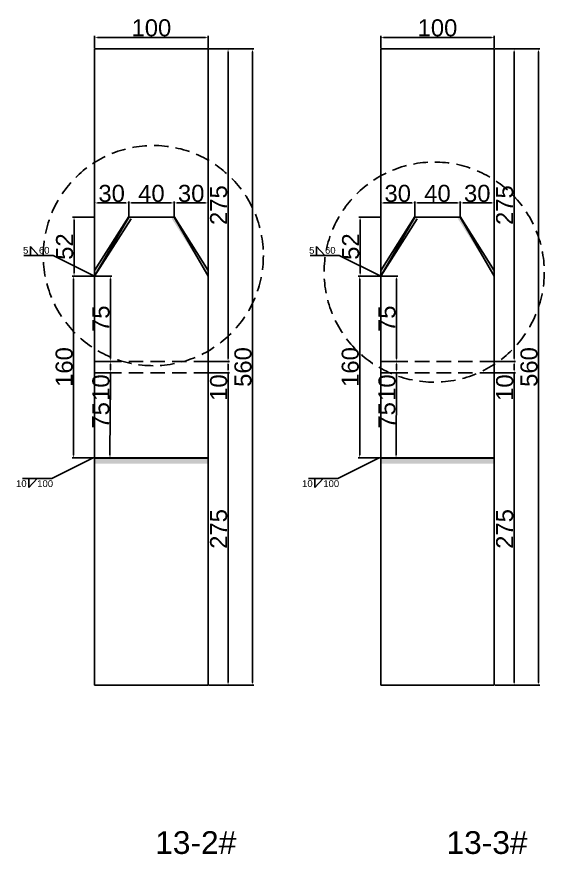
# Model space of a CAD drawing. Header units: millimetres. Extents: x 9380 to 24185, y -971 to 4358.
# Drawn here: x 20032 to 20496, y 1717 to 2455 of the extents above; entities that cross this region are included whole.
import ezdxf

# ---------------------------------------------------------------- set-up
doc = ezdxf.new("R2010")
doc.units = ezdxf.units.MM
doc.linetypes.add('DASHED', pattern=[19.05, 12.7, -6.35])
for name, color, linetype in [('切平处', 3, 'DASHED'), ('尺寸标注', 6, 'Continuous'), ('标号', 4, 'Continuous'), ('焊缝', 250, 'Continuous')]:
    doc.layers.add(name, color=color, linetype=linetype)
doc.styles.get("Standard").update_dxf_attribs({"font": 'arial.ttf'})
doc.dimstyles.new('ISO-25-JHF', dxfattribs={"dimtxt": 15, "dimasz": 2.5, "dimexe": 1.25, "dimexo": 0.625, "dimtad": 1, "dimtxsty": 'Standard', "dimcen": 2.5, "dimadec": 0, "dimazin": 0, "dimtfac": 1, "dimtmove": 0, "dimatfit": 3, "dimfxl": 1, "dimarcsym": 0})

# ---------------------------------------------------------------- blocks, each defined once
blk = doc.blocks.new('*D1502')
at = {"layer": 'Defpoints', "color": 0, "transparency": 16777216}
for p in [(20200.07, 2436.41), (20100.07, 2426.27), (20200.07, 2426.27)]:
    blk.add_point(p, dxfattribs=at)
at = {"layer": '尺寸标注', "color": 0, "lineweight": -2, "transparency": 16777216}
for p, q in [((20100.07, 2426.9), (20100.07, 2437.66)), ((20102.57, 2436.41), (20197.57, 2436.41)), ((20200.07, 2426.9), (20200.07, 2437.66))]:
    blk.add_line(p, q, dxfattribs=at)
at = {"layer": '尺寸标注', "color": 0, "transparency": 16777216}
for points in [[(20102.57, 2436.83), (20102.57, 2435.99), (20100.07, 2436.41)], [(20197.57, 2436.83), (20197.57, 2435.99), (20200.07, 2436.41)]]:
    blk.add_solid(points, dxfattribs=at)
at = {"layer": '尺寸标注', "color": 0, "transparency": 16777216, "insert": (20150.07, 2444.69), "char_height": 15, "attachment_point": 5}
blk.add_mtext('100', dxfattribs=at)
blk = doc.blocks.new('*D1503')
at = {"layer": 'Defpoints', "color": 0, "transparency": 16777216}
for p in [(20200.07, 2426.27), (20200.07, 2151.27), (20217.55, 2151.27)]:
    blk.add_point(p, dxfattribs=at)
at = {"layer": '尺寸标注', "color": 0, "lineweight": -2, "transparency": 16777216}
for p, q in [((20200.7, 2426.27), (20218.8, 2426.27)), ((20217.55, 2423.77), (20217.55, 2153.77)), ((20200.7, 2151.27), (20218.8, 2151.27))]:
    blk.add_line(p, q, dxfattribs=at)
at = {"layer": '尺寸标注', "color": 0, "transparency": 16777216}
for points in [[(20217.13, 2423.77), (20217.97, 2423.77), (20217.55, 2426.27)], [(20217.13, 2153.77), (20217.97, 2153.77), (20217.55, 2151.27)]]:
    blk.add_solid(points, dxfattribs=at)
at = {"layer": '尺寸标注', "color": 0, "transparency": 16777216, "insert": (20209.27, 2288.77), "char_height": 15, "attachment_point": 5, "rotation": 90}
blk.add_mtext('275', dxfattribs=at)
blk = doc.blocks.new('*D1437')
at = {"layer": 'Defpoints', "color": 0, "transparency": 16777216}
for p in [(20081.63, 2226.27), (20100.07, 2226.27), (20100.07, 2066.27)]:
    blk.add_point(p, dxfattribs=at)
at = {"layer": '尺寸标注', "color": 0, "lineweight": -2, "transparency": 16777216}
for p, q in [((20099.45, 2226.27), (20080.38, 2226.27)), ((20081.63, 2068.77), (20081.63, 2223.77)), ((20099.45, 2066.27), (20080.38, 2066.27))]:
    blk.add_line(p, q, dxfattribs=at)
at = {"layer": '尺寸标注', "color": 0, "transparency": 16777216}
for points in [[(20081.21, 2223.77), (20082.05, 2223.77), (20081.63, 2226.27)], [(20081.21, 2068.77), (20082.05, 2068.77), (20081.63, 2066.27)]]:
    blk.add_solid(points, dxfattribs=at)
at = {"layer": '尺寸标注', "color": 0, "transparency": 16777216, "insert": (20073.35, 2146.27), "char_height": 15, "attachment_point": 5, "rotation": 90}
blk.add_mtext('160', dxfattribs=at)
blk = doc.blocks.new('*D1504')
at = {"layer": 'Defpoints', "color": 0, "transparency": 16777216}
for p in [(20200.07, 2151.27), (20200.07, 2141.27), (20217.55, 2141.27)]:
    blk.add_point(p, dxfattribs=at)
at = {"layer": '尺寸标注', "color": 0, "lineweight": -2, "transparency": 16777216}
for p, q in [((20200.7, 2151.27), (20218.8, 2151.27)), ((20217.55, 2148.77), (20217.55, 2143.77)), ((20200.7, 2141.27), (20218.8, 2141.27)), ((20217.55, 2141.27), (20217.55, 2117.5))]:
    blk.add_line(p, q, dxfattribs=at)
at = {"layer": '尺寸标注', "color": 0, "transparency": 16777216}
for points in [[(20217.13, 2148.77), (20217.97, 2148.77), (20217.55, 2151.27)], [(20217.13, 2143.77), (20217.97, 2143.77), (20217.55, 2141.27)]]:
    blk.add_solid(points, dxfattribs=at)
at = {"layer": '尺寸标注', "color": 0, "transparency": 16777216, "insert": (20209.27, 2128.14), "char_height": 15, "attachment_point": 5, "rotation": 90}
blk.add_mtext('10', dxfattribs=at)
blk = doc.blocks.new('*D1505')
at = {"layer": 'Defpoints', "color": 0, "transparency": 16777216}
for p in [(20200.07, 2141.27), (20200.07, 1866.27), (20217.55, 1866.27)]:
    blk.add_point(p, dxfattribs=at)
at = {"layer": '尺寸标注', "color": 0, "lineweight": -2, "transparency": 16777216}
for p, q in [((20200.7, 2141.27), (20218.8, 2141.27)), ((20217.55, 2138.77), (20217.55, 1868.77)), ((20200.7, 1866.27), (20218.8, 1866.27))]:
    blk.add_line(p, q, dxfattribs=at)
at = {"layer": '尺寸标注', "color": 0, "transparency": 16777216}
for points in [[(20217.13, 2138.77), (20217.97, 2138.77), (20217.55, 2141.27)], [(20217.13, 1868.77), (20217.97, 1868.77), (20217.55, 1866.27)]]:
    blk.add_solid(points, dxfattribs=at)
at = {"layer": '尺寸标注', "color": 0, "transparency": 16777216, "insert": (20209.27, 2003.77), "char_height": 15, "attachment_point": 5, "rotation": 90}
blk.add_mtext('275', dxfattribs=at)
blk = doc.blocks.new('*D1438')
at = {"layer": 'Defpoints', "color": 0, "transparency": 16777216}
for p in [(20200.07, 2426.27), (20200.07, 1866.27), (20239, 1866.27)]:
    blk.add_point(p, dxfattribs=at)
at = {"layer": '尺寸标注', "color": 0, "lineweight": -2, "transparency": 16777216}
for p, q in [((20200.7, 2426.27), (20240.25, 2426.27)), ((20239, 2423.77), (20239, 1868.77)), ((20200.7, 1866.27), (20240.25, 1866.27))]:
    blk.add_line(p, q, dxfattribs=at)
at = {"layer": '尺寸标注', "color": 0, "transparency": 16777216}
for points in [[(20238.58, 2423.77), (20239.42, 2423.77), (20239, 2426.27)], [(20238.58, 1868.77), (20239.42, 1868.77), (20239, 1866.27)]]:
    blk.add_solid(points, dxfattribs=at)
at = {"layer": '尺寸标注', "color": 0, "transparency": 16777216, "insert": (20230.72, 2146.27), "char_height": 15, "attachment_point": 5, "rotation": 90}
blk.add_mtext('560', dxfattribs=at)
blk = doc.blocks.new('*D1506')
at = {"layer": 'Defpoints', "color": 0, "transparency": 16777216}
for p in [(20100.07, 2226.27), (20100.07, 2151.27), (20113.96, 2151.27)]:
    blk.add_point(p, dxfattribs=at)
at = {"layer": '尺寸标注', "color": 0, "lineweight": -2, "transparency": 16777216}
for p, q in [((20100.7, 2226.27), (20115.21, 2226.27)), ((20113.96, 2223.77), (20113.96, 2153.77)), ((20100.7, 2151.27), (20115.21, 2151.27))]:
    blk.add_line(p, q, dxfattribs=at)
at = {"layer": '尺寸标注', "color": 0, "transparency": 16777216}
for points in [[(20113.54, 2223.77), (20114.38, 2223.77), (20113.96, 2226.27)], [(20113.54, 2153.77), (20114.38, 2153.77), (20113.96, 2151.27)]]:
    blk.add_solid(points, dxfattribs=at)
at = {"layer": '尺寸标注', "color": 0, "transparency": 16777216, "insert": (20105.71, 2188.77), "char_height": 15, "attachment_point": 5, "rotation": 90}
blk.add_mtext('75', dxfattribs=at)
blk = doc.blocks.new('*D1507')
at = {"layer": 'Defpoints', "color": 0, "transparency": 16777216}
for p in [(20100.07, 2151.27), (20100.07, 2141.27), (20113.96, 2141.27)]:
    blk.add_point(p, dxfattribs=at)
at = {"layer": '尺寸标注', "color": 0, "lineweight": -2, "transparency": 16777216}
for p, q in [((20100.7, 2151.27), (20115.21, 2151.27)), ((20113.96, 2148.77), (20113.96, 2143.77)), ((20100.7, 2141.27), (20115.21, 2141.27)), ((20113.96, 2141.27), (20113.96, 2117.5))]:
    blk.add_line(p, q, dxfattribs=at)
at = {"layer": '尺寸标注', "color": 0, "transparency": 16777216}
for points in [[(20113.54, 2148.77), (20114.38, 2148.77), (20113.96, 2151.27)], [(20113.54, 2143.77), (20114.38, 2143.77), (20113.96, 2141.27)]]:
    blk.add_solid(points, dxfattribs=at)
at = {"layer": '尺寸标注', "color": 0, "transparency": 16777216, "insert": (20105.68, 2128.14), "char_height": 15, "attachment_point": 5, "rotation": 90}
blk.add_mtext('10', dxfattribs=at)
blk = doc.blocks.new('*D1439')
at = {"layer": 'Defpoints', "color": 0, "transparency": 16777216}
for p in [(20100.07, 2141.27), (20099.71, 2066.27), (20113.6, 2066.21)]:
    blk.add_point(p, dxfattribs=at)
at = {"layer": '尺寸标注', "color": 0, "lineweight": -2, "transparency": 16777216}
for p, q in [((20100.7, 2141.27), (20115.21, 2141.2)), ((20113.95, 2138.71), (20113.61, 2068.71)), ((20100.33, 2066.27), (20114.85, 2066.2))]:
    blk.add_line(p, q, dxfattribs=at)
at = {"layer": '尺寸标注', "color": 0, "transparency": 16777216}
for points in [[(20113.53, 2138.71), (20114.37, 2138.7), (20113.96, 2141.21)], [(20113.19, 2068.71), (20114.02, 2068.7), (20113.6, 2066.21)]]:
    blk.add_solid(points, dxfattribs=at)
at = {"layer": '尺寸标注', "color": 0, "transparency": 16777216, "insert": (20105.53, 2103.75), "char_height": 15, "attachment_point": 5, "rotation": 89.72111}
blk.add_mtext('75', dxfattribs=at)
blk = doc.blocks.new('*D1440')
at = {"layer": 'Defpoints', "color": 0, "transparency": 16777216}
for p in [(20081.98, 2278.27), (20100.07, 2278.27), (20100.07, 2226.27)]:
    blk.add_point(p, dxfattribs=at)
at = {"layer": '尺寸标注', "color": 0, "lineweight": -2, "transparency": 16777216}
for p, q in [((20099.45, 2278.27), (20080.73, 2278.27)), ((20081.98, 2228.77), (20081.98, 2275.77)), ((20099.45, 2226.27), (20080.73, 2226.27))]:
    blk.add_line(p, q, dxfattribs=at)
at = {"layer": '尺寸标注', "color": 0, "transparency": 16777216}
for points in [[(20081.57, 2275.77), (20082.4, 2275.77), (20081.98, 2278.27)], [(20081.57, 2228.77), (20082.4, 2228.77), (20081.98, 2226.27)]]:
    blk.add_solid(points, dxfattribs=at)
at = {"layer": '尺寸标注', "color": 0, "transparency": 16777216, "insert": (20073.7, 2252.27), "char_height": 15, "attachment_point": 5, "rotation": 90}
blk.add_mtext('52', dxfattribs=at)
blk = doc.blocks.new('*D1508')
at = {"layer": 'Defpoints', "color": 0, "transparency": 16777216}
for p in [(20130.07, 2290.68), (20100.07, 2278.27), (20130.07, 2278.27)]:
    blk.add_point(p, dxfattribs=at)
at = {"layer": '尺寸标注', "color": 0, "lineweight": -2, "transparency": 16777216}
for p, q in [((20100.07, 2278.9), (20100.07, 2291.93)), ((20102.57, 2290.68), (20127.57, 2290.68)), ((20130.07, 2278.9), (20130.07, 2291.93))]:
    blk.add_line(p, q, dxfattribs=at)
at = {"layer": '尺寸标注', "color": 0, "transparency": 16777216}
for points in [[(20102.57, 2291.1), (20102.57, 2290.26), (20100.07, 2290.68)], [(20127.57, 2291.1), (20127.57, 2290.26), (20130.07, 2290.68)]]:
    blk.add_solid(points, dxfattribs=at)
at = {"layer": '尺寸标注', "color": 0, "transparency": 16777216, "insert": (20115.07, 2298.97), "char_height": 15, "attachment_point": 5}
blk.add_mtext('30', dxfattribs=at)
blk = doc.blocks.new('*D1509')
at = {"layer": 'Defpoints', "color": 0, "transparency": 16777216}
for p in [(20170.07, 2290.71), (20130.07, 2278.27), (20170.07, 2278.27)]:
    blk.add_point(p, dxfattribs=at)
at = {"layer": '尺寸标注', "color": 0, "lineweight": -2, "transparency": 16777216}
for p, q in [((20130.07, 2278.9), (20130.07, 2291.96)), ((20132.57, 2290.71), (20167.57, 2290.71)), ((20170.07, 2278.9), (20170.07, 2291.96))]:
    blk.add_line(p, q, dxfattribs=at)
at = {"layer": '尺寸标注', "color": 0, "transparency": 16777216}
for points in [[(20132.57, 2291.13), (20132.57, 2290.3), (20130.07, 2290.71)], [(20167.57, 2291.13), (20167.57, 2290.3), (20170.07, 2290.71)]]:
    blk.add_solid(points, dxfattribs=at)
at = {"layer": '尺寸标注', "color": 0, "transparency": 16777216, "insert": (20150.07, 2299), "char_height": 15, "attachment_point": 5}
blk.add_mtext('40', dxfattribs=at)
blk = doc.blocks.new('*D1441')
at = {"layer": 'Defpoints', "color": 0, "transparency": 16777216}
for p in [(20200.07, 2290.71), (20170.07, 2278.27), (20200.07, 2278.27)]:
    blk.add_point(p, dxfattribs=at)
at = {"layer": '尺寸标注', "color": 0, "lineweight": -2, "transparency": 16777216}
for p, q in [((20170.07, 2278.9), (20170.07, 2291.96)), ((20172.57, 2290.71), (20197.57, 2290.71)), ((20200.07, 2278.9), (20200.07, 2291.96))]:
    blk.add_line(p, q, dxfattribs=at)
at = {"layer": '尺寸标注', "color": 0, "transparency": 16777216}
for points in [[(20172.57, 2291.13), (20172.57, 2290.3), (20170.07, 2290.71)], [(20197.57, 2291.13), (20197.57, 2290.3), (20200.07, 2290.71)]]:
    blk.add_solid(points, dxfattribs=at)
at = {"layer": '尺寸标注', "color": 0, "transparency": 16777216, "insert": (20185.07, 2299), "char_height": 15, "attachment_point": 5}
blk.add_mtext('30', dxfattribs=at)
blk = doc.blocks.new('*D1510')
at = {"layer": 'Defpoints', "color": 0, "transparency": 16777216}
for p in [(20451.85, 2436.41), (20351.85, 2426.27), (20451.85, 2426.27)]:
    blk.add_point(p, dxfattribs=at)
at = {"layer": '尺寸标注', "color": 0, "lineweight": -2, "transparency": 16777216}
for p, q in [((20351.85, 2426.9), (20351.85, 2437.66)), ((20354.35, 2436.41), (20449.35, 2436.41)), ((20451.85, 2426.9), (20451.85, 2437.66))]:
    blk.add_line(p, q, dxfattribs=at)
at = {"layer": '尺寸标注', "color": 0, "transparency": 16777216}
for points in [[(20354.35, 2436.83), (20354.35, 2435.99), (20351.85, 2436.41)], [(20449.35, 2436.83), (20449.35, 2435.99), (20451.85, 2436.41)]]:
    blk.add_solid(points, dxfattribs=at)
at = {"layer": '尺寸标注', "color": 0, "transparency": 16777216, "insert": (20401.85, 2444.69), "char_height": 15, "attachment_point": 5}
blk.add_mtext('100', dxfattribs=at)
blk = doc.blocks.new('*D1511')
at = {"layer": 'Defpoints', "color": 0, "transparency": 16777216}
for p in [(20451.85, 2426.27), (20451.85, 2151.27), (20469.33, 2151.27)]:
    blk.add_point(p, dxfattribs=at)
at = {"layer": '尺寸标注', "color": 0, "lineweight": -2, "transparency": 16777216}
for p, q in [((20452.48, 2426.27), (20470.58, 2426.27)), ((20469.33, 2423.77), (20469.33, 2153.77)), ((20452.48, 2151.27), (20470.58, 2151.27))]:
    blk.add_line(p, q, dxfattribs=at)
at = {"layer": '尺寸标注', "color": 0, "transparency": 16777216}
for points in [[(20468.91, 2423.77), (20469.75, 2423.77), (20469.33, 2426.27)], [(20468.91, 2153.77), (20469.75, 2153.77), (20469.33, 2151.27)]]:
    blk.add_solid(points, dxfattribs=at)
at = {"layer": '尺寸标注', "color": 0, "transparency": 16777216, "insert": (20461.05, 2288.77), "char_height": 15, "attachment_point": 5, "rotation": 90}
blk.add_mtext('275', dxfattribs=at)
blk = doc.blocks.new('*D1442')
at = {"layer": 'Defpoints', "color": 0, "transparency": 16777216}
for p in [(20333.41, 2226.27), (20351.85, 2226.27), (20351.85, 2066.27)]:
    blk.add_point(p, dxfattribs=at)
at = {"layer": '尺寸标注', "color": 0, "lineweight": -2, "transparency": 16777216}
for p, q in [((20351.23, 2226.27), (20332.16, 2226.27)), ((20333.41, 2068.77), (20333.41, 2223.77)), ((20351.23, 2066.27), (20332.16, 2066.27))]:
    blk.add_line(p, q, dxfattribs=at)
at = {"layer": '尺寸标注', "color": 0, "transparency": 16777216}
for points in [[(20332.99, 2223.77), (20333.83, 2223.77), (20333.41, 2226.27)], [(20332.99, 2068.77), (20333.83, 2068.77), (20333.41, 2066.27)]]:
    blk.add_solid(points, dxfattribs=at)
at = {"layer": '尺寸标注', "color": 0, "transparency": 16777216, "insert": (20325.13, 2146.27), "char_height": 15, "attachment_point": 5, "rotation": 90}
blk.add_mtext('160', dxfattribs=at)
blk = doc.blocks.new('*D1512')
at = {"layer": 'Defpoints', "color": 0, "transparency": 16777216}
for p in [(20451.85, 2151.27), (20451.85, 2141.27), (20469.33, 2141.27)]:
    blk.add_point(p, dxfattribs=at)
at = {"layer": '尺寸标注', "color": 0, "lineweight": -2, "transparency": 16777216}
for p, q in [((20452.48, 2151.27), (20470.58, 2151.27)), ((20469.33, 2148.77), (20469.33, 2143.77)), ((20452.48, 2141.27), (20470.58, 2141.27)), ((20469.33, 2141.27), (20469.33, 2117.5))]:
    blk.add_line(p, q, dxfattribs=at)
at = {"layer": '尺寸标注', "color": 0, "transparency": 16777216}
for points in [[(20468.91, 2148.77), (20469.75, 2148.77), (20469.33, 2151.27)], [(20468.91, 2143.77), (20469.75, 2143.77), (20469.33, 2141.27)]]:
    blk.add_solid(points, dxfattribs=at)
at = {"layer": '尺寸标注', "color": 0, "transparency": 16777216, "insert": (20461.05, 2128.14), "char_height": 15, "attachment_point": 5, "rotation": 90}
blk.add_mtext('10', dxfattribs=at)
blk = doc.blocks.new('*D1513')
at = {"layer": 'Defpoints', "color": 0, "transparency": 16777216}
for p in [(20451.85, 2141.27), (20451.85, 1866.27), (20469.33, 1866.27)]:
    blk.add_point(p, dxfattribs=at)
at = {"layer": '尺寸标注', "color": 0, "lineweight": -2, "transparency": 16777216}
for p, q in [((20452.48, 2141.27), (20470.58, 2141.27)), ((20469.33, 2138.77), (20469.33, 1868.77)), ((20452.48, 1866.27), (20470.58, 1866.27))]:
    blk.add_line(p, q, dxfattribs=at)
at = {"layer": '尺寸标注', "color": 0, "transparency": 16777216}
for points in [[(20468.91, 2138.77), (20469.75, 2138.77), (20469.33, 2141.27)], [(20468.91, 1868.77), (20469.75, 1868.77), (20469.33, 1866.27)]]:
    blk.add_solid(points, dxfattribs=at)
at = {"layer": '尺寸标注', "color": 0, "transparency": 16777216, "insert": (20461.05, 2003.77), "char_height": 15, "attachment_point": 5, "rotation": 90}
blk.add_mtext('275', dxfattribs=at)
blk = doc.blocks.new('*D1443')
at = {"layer": 'Defpoints', "color": 0, "transparency": 16777216}
for p in [(20451.85, 2426.27), (20451.85, 1866.27), (20490.78, 1866.27)]:
    blk.add_point(p, dxfattribs=at)
at = {"layer": '尺寸标注', "color": 0, "lineweight": -2, "transparency": 16777216}
for p, q in [((20452.48, 2426.27), (20492.03, 2426.27)), ((20490.78, 2423.77), (20490.78, 1868.77)), ((20452.48, 1866.27), (20492.03, 1866.27))]:
    blk.add_line(p, q, dxfattribs=at)
at = {"layer": '尺寸标注', "color": 0, "transparency": 16777216}
for points in [[(20490.37, 2423.77), (20491.2, 2423.77), (20490.78, 2426.27)], [(20490.37, 1868.77), (20491.2, 1868.77), (20490.78, 1866.27)]]:
    blk.add_solid(points, dxfattribs=at)
at = {"layer": '尺寸标注', "color": 0, "transparency": 16777216, "insert": (20482.5, 2146.27), "char_height": 15, "attachment_point": 5, "rotation": 90}
blk.add_mtext('560', dxfattribs=at)
blk = doc.blocks.new('*D1514')
at = {"layer": 'Defpoints', "color": 0, "transparency": 16777216}
for p in [(20351.85, 2226.27), (20351.85, 2151.27), (20365.74, 2151.27)]:
    blk.add_point(p, dxfattribs=at)
at = {"layer": '尺寸标注', "color": 0, "lineweight": -2, "transparency": 16777216}
for p, q in [((20352.48, 2226.27), (20366.99, 2226.27)), ((20365.74, 2223.77), (20365.74, 2153.77)), ((20352.48, 2151.27), (20366.99, 2151.27))]:
    blk.add_line(p, q, dxfattribs=at)
at = {"layer": '尺寸标注', "color": 0, "transparency": 16777216}
for points in [[(20365.33, 2223.77), (20366.16, 2223.77), (20365.74, 2226.27)], [(20365.33, 2153.77), (20366.16, 2153.77), (20365.74, 2151.27)]]:
    blk.add_solid(points, dxfattribs=at)
at = {"layer": '尺寸标注', "color": 0, "transparency": 16777216, "insert": (20357.49, 2188.77), "char_height": 15, "attachment_point": 5, "rotation": 90}
blk.add_mtext('75', dxfattribs=at)
blk = doc.blocks.new('*D1515')
at = {"layer": 'Defpoints', "color": 0, "transparency": 16777216}
for p in [(20351.85, 2151.27), (20351.85, 2141.27), (20365.74, 2141.27)]:
    blk.add_point(p, dxfattribs=at)
at = {"layer": '尺寸标注', "color": 0, "lineweight": -2, "transparency": 16777216}
for p, q in [((20352.48, 2151.27), (20366.99, 2151.27)), ((20365.74, 2148.77), (20365.74, 2143.77)), ((20352.48, 2141.27), (20366.99, 2141.27)), ((20365.74, 2141.27), (20365.74, 2117.5))]:
    blk.add_line(p, q, dxfattribs=at)
at = {"layer": '尺寸标注', "color": 0, "transparency": 16777216}
for points in [[(20365.33, 2148.77), (20366.16, 2148.77), (20365.74, 2151.27)], [(20365.33, 2143.77), (20366.16, 2143.77), (20365.74, 2141.27)]]:
    blk.add_solid(points, dxfattribs=at)
at = {"layer": '尺寸标注', "color": 0, "transparency": 16777216, "insert": (20357.46, 2128.14), "char_height": 15, "attachment_point": 5, "rotation": 90}
blk.add_mtext('10', dxfattribs=at)
blk = doc.blocks.new('*D1444')
at = {"layer": 'Defpoints', "color": 0, "transparency": 16777216}
for p in [(20351.85, 2141.27), (20351.49, 2066.27), (20365.38, 2066.21)]:
    blk.add_point(p, dxfattribs=at)
at = {"layer": '尺寸标注', "color": 0, "lineweight": -2, "transparency": 16777216}
for p, q in [((20352.48, 2141.27), (20366.99, 2141.2)), ((20365.73, 2138.71), (20365.39, 2068.71)), ((20352.11, 2066.27), (20366.63, 2066.2))]:
    blk.add_line(p, q, dxfattribs=at)
at = {"layer": '尺寸标注', "color": 0, "transparency": 16777216}
for points in [[(20365.31, 2138.71), (20366.15, 2138.7), (20365.74, 2141.21)], [(20364.97, 2068.71), (20365.81, 2068.7), (20365.38, 2066.21)]]:
    blk.add_solid(points, dxfattribs=at)
at = {"layer": '尺寸标注', "color": 0, "transparency": 16777216, "insert": (20357.31, 2103.75), "char_height": 15, "attachment_point": 5, "rotation": 89.72111}
blk.add_mtext('75', dxfattribs=at)
blk = doc.blocks.new('*D1427')
at = {"layer": 'Defpoints', "color": 0, "transparency": 16777216}
for p in [(20333.76, 2278.27), (20351.85, 2278.27), (20351.85, 2226.27)]:
    blk.add_point(p, dxfattribs=at)
at = {"layer": '尺寸标注', "color": 0, "lineweight": -2, "transparency": 16777216}
for p, q in [((20351.23, 2278.27), (20332.51, 2278.27)), ((20333.76, 2228.77), (20333.76, 2275.77)), ((20351.23, 2226.27), (20332.51, 2226.27))]:
    blk.add_line(p, q, dxfattribs=at)
at = {"layer": '尺寸标注', "color": 0, "transparency": 16777216}
for points in [[(20333.35, 2275.77), (20334.18, 2275.77), (20333.76, 2278.27)], [(20333.35, 2228.77), (20334.18, 2228.77), (20333.76, 2226.27)]]:
    blk.add_solid(points, dxfattribs=at)
at = {"layer": '尺寸标注', "color": 0, "transparency": 16777216, "insert": (20325.48, 2252.27), "char_height": 15, "attachment_point": 5, "rotation": 90}
blk.add_mtext('52', dxfattribs=at)
blk = doc.blocks.new('*D1483')
at = {"layer": 'Defpoints', "color": 0, "transparency": 16777216}
for p in [(20381.85, 2290.68), (20351.85, 2278.27), (20381.85, 2278.27)]:
    blk.add_point(p, dxfattribs=at)
at = {"layer": '尺寸标注', "color": 0, "lineweight": -2, "transparency": 16777216}
for p, q in [((20351.85, 2278.9), (20351.85, 2291.93)), ((20354.35, 2290.68), (20379.35, 2290.68)), ((20381.85, 2278.9), (20381.85, 2291.93))]:
    blk.add_line(p, q, dxfattribs=at)
at = {"layer": '尺寸标注', "color": 0, "transparency": 16777216}
for points in [[(20354.35, 2291.1), (20354.35, 2290.26), (20351.85, 2290.68)], [(20379.35, 2291.1), (20379.35, 2290.26), (20381.85, 2290.68)]]:
    blk.add_solid(points, dxfattribs=at)
at = {"layer": '尺寸标注', "color": 0, "transparency": 16777216, "insert": (20366.85, 2298.97), "char_height": 15, "attachment_point": 5}
blk.add_mtext('30', dxfattribs=at)
blk = doc.blocks.new('*D1484')
at = {"layer": 'Defpoints', "color": 0, "transparency": 16777216}
for p in [(20421.85, 2290.71), (20381.85, 2278.27), (20421.85, 2278.27)]:
    blk.add_point(p, dxfattribs=at)
at = {"layer": '尺寸标注', "color": 0, "lineweight": -2, "transparency": 16777216}
for p, q in [((20381.85, 2278.9), (20381.85, 2291.96)), ((20384.35, 2290.71), (20419.35, 2290.71)), ((20421.85, 2278.9), (20421.85, 2291.96))]:
    blk.add_line(p, q, dxfattribs=at)
at = {"layer": '尺寸标注', "color": 0, "transparency": 16777216}
for points in [[(20384.35, 2291.13), (20384.35, 2290.3), (20381.85, 2290.71)], [(20419.35, 2291.13), (20419.35, 2290.3), (20421.85, 2290.71)]]:
    blk.add_solid(points, dxfattribs=at)
at = {"layer": '尺寸标注', "color": 0, "transparency": 16777216, "insert": (20401.85, 2299), "char_height": 15, "attachment_point": 5}
blk.add_mtext('40', dxfattribs=at)
blk = doc.blocks.new('*D1428')
at = {"layer": 'Defpoints', "color": 0, "transparency": 16777216}
for p in [(20451.85, 2290.71), (20421.85, 2278.27), (20451.85, 2278.27)]:
    blk.add_point(p, dxfattribs=at)
at = {"layer": '尺寸标注', "color": 0, "lineweight": -2, "transparency": 16777216}
for p, q in [((20421.85, 2278.9), (20421.85, 2291.96)), ((20424.35, 2290.71), (20449.35, 2290.71)), ((20451.85, 2278.9), (20451.85, 2291.96))]:
    blk.add_line(p, q, dxfattribs=at)
at = {"layer": '尺寸标注', "color": 0, "transparency": 16777216}
for points in [[(20424.35, 2291.13), (20424.35, 2290.3), (20421.85, 2290.71)], [(20449.35, 2291.13), (20449.35, 2290.3), (20451.85, 2290.71)]]:
    blk.add_solid(points, dxfattribs=at)
at = {"layer": '尺寸标注', "color": 0, "transparency": 16777216, "insert": (20436.85, 2299), "char_height": 15, "attachment_point": 5}
blk.add_mtext('30', dxfattribs=at)

msp = doc.modelspace()

# ---------------------------------------------------------------- hatches: boundary and pattern name
at = {"layer": '焊缝'}
h = msp.add_hatch(color=250, dxfattribs=at)
h.dxf.hatch_style = 1
h.paths.add_polyline_path([(20100.07, 2231.212), (20100.07, 2226.11), (20132.188, 2276.611), (20130.07, 2278.735)])
h = msp.add_hatch(color=250, dxfattribs=at)
h.dxf.hatch_style = 1
h.paths.add_polyline_path([(20200.07, 2231.212), (20200.07, 2226.11), (20167.914, 2276.98), (20170.07, 2278.735)])
h = msp.add_hatch(color=250, dxfattribs=at)
h.dxf.hatch_style = 1
h.paths.add_polyline_path([(20351.851, 2231.212), (20351.851, 2226.11), (20383.968, 2276.611), (20381.851, 2278.735)])
h = msp.add_hatch(color=250, dxfattribs=at)
h.dxf.hatch_style = 1
h.paths.add_polyline_path([(20451.851, 2231.212), (20451.851, 2226.11), (20419.695, 2276.98), (20421.851, 2278.735)])
h = msp.add_hatch(color=250, dxfattribs=at)
h.dxf.hatch_style = 1
h.paths.add_polyline_path([(20100.07, 2061.11), (20100.07, 2066.11), (20200.07, 2066.11), (20200.065, 2061.11)])
h = msp.add_hatch(color=250, dxfattribs=at)
h.dxf.hatch_style = 1
h.paths.add_polyline_path([(20351.851, 2061.11), (20351.851, 2066.11), (20451.851, 2066.11), (20451.846, 2061.11)])

# ---------------------------------------------------------------- linework, layer by layer
for p, q in [((20100.07, 2426.273), (20200.07, 2426.273)), ((20100.07, 2151.273), (20100.07, 2426.273)), ((20200.07, 2426.273), (20200.07, 2151.273)), ((20351.851, 2426.273), (20451.851, 2426.273)), ((20351.851, 2151.273), (20351.851, 2426.273)), ((20451.851, 2426.273), (20451.851, 2151.273)), ((20130.07, 2278.273), (20100.07, 2226.273)), ((20130.07, 2278.273), (20170.07, 2278.273)), ((20170.07, 2278.273), (20200.07, 2226.273)), ((20381.851, 2278.273), (20351.851, 2226.273)), ((20381.851, 2278.273), (20421.851, 2278.273)), ((20421.851, 2278.273), (20451.851, 2226.273)), ((20100.07, 2226.273), (20100.07, 2066.273)), ((20200.07, 2066.273), (20200.07, 2226.273)), ((20351.851, 2226.273), (20351.851, 2066.273)), ((20451.851, 2066.273), (20451.851, 2226.273)), ((20100.07, 1866.273), (20100.07, 2141.273)), ((20200.07, 2141.273), (20200.07, 1866.273)), ((20351.851, 1866.273), (20351.851, 2141.273)), ((20451.851, 2141.273), (20451.851, 1866.273)), ((20100.07, 2066.273), (20200.07, 2066.273)), ((20351.851, 2066.273), (20451.851, 2066.273)), ((20200.07, 1866.273), (20100.07, 1866.273)), ((20451.851, 1866.273), (20351.851, 1866.273))]:
    msp.add_line(p, q)
at = {"linetype": 'DASHED'}
for p, q in [((20200.07, 2151.273), (20100.07, 2151.273)), ((20451.851, 2151.273), (20351.851, 2151.273)), ((20200.07, 2141.273), (20100.07, 2141.273)), ((20451.851, 2141.273), (20351.851, 2141.273))]:
    msp.add_line(p, q, dxfattribs=at)
at = {"layer": '切平处'}
for centre in [(20151.72, 2244.336), (20398.947, 2229.8)]:
    msp.add_circle(centre, 96.875, dxfattribs=at)
at = {"layer": '尺寸标注'}
for p, q in [((20043.566, 2244.463), (20043.566, 2252.228)), ((20043.566, 2252.228), (20050.798, 2244.463)), ((20295.347, 2244.463), (20295.347, 2252.228)), ((20295.347, 2252.228), (20302.578, 2244.463)), ((20063.679, 2244.463), (20037.916, 2244.463)), ((20063.679, 2244.463), (20100.07, 2226.273)), ((20315.46, 2244.463), (20289.697, 2244.463)), ((20315.46, 2244.463), (20351.851, 2226.273)), ((20062.365, 2048.084), (20098.757, 2066.273)), ((20314.146, 2048.084), (20350.538, 2066.273)), ((20062.365, 2048.084), (20036.602, 2048.084)), ((20042.252, 2048.084), (20042.252, 2040.319)), ((20042.252, 2040.319), (20049.484, 2048.084)), ((20314.146, 2048.084), (20288.383, 2048.084)), ((20294.033, 2048.084), (20294.033, 2040.319)), ((20294.033, 2040.319), (20301.265, 2048.084))]:
    msp.add_line(p, q, dxfattribs=at)
at = {"layer": '焊缝'}
for p, q in [((20130.07, 2278.735), (20100.065, 2231.212)), ((20170.07, 2278.735), (20200.075, 2231.212)), ((20381.851, 2278.735), (20351.846, 2231.212)), ((20421.851, 2278.735), (20451.856, 2231.212)), ((20100.07, 2226.11), (20132.188, 2276.611)), ((20351.851, 2226.11), (20383.968, 2276.611)), ((20100.07, 2066.11), (20200.07, 2066.11)), ((20351.851, 2066.11), (20451.851, 2066.11))]:
    msp.add_line(p, q, dxfattribs=at)

# ---------------------------------------------------------------- texts
at = {"layer": '尺寸标注', "char_height": 6}
for s, insert, attachment_point in [('5    60', (20037.096, 2251.98), 1), ('5    60', (20288.877, 2251.98), 1), ('\\pt0;10    100', (20030.911, 2040.566), 7), ('\\pt0;10    100', (20282.691, 2040.566), 7)]:
    msp.add_mtext_dynamic_manual_height_columns(s, width=68.30832, gutter_width=12.5, heights=[0], dxfattribs=dict(at, insert=insert, attachment_point=attachment_point))
at = {"layer": '标号', "char_height": 20, "attachment_point": 1}
for s, insert in [('13-2#', (20153.361, 1737.759)), ('13-3#', (20409.74, 1737.759))]:
    msp.add_mtext_dynamic_manual_height_columns(s, width=70.10425, gutter_width=12.5, heights=[0], dxfattribs=dict(at, insert=insert))

# ---------------------------------------------------------------- dimensions: what is measured, and where the dimension line sits
at = {"layer": '尺寸标注'}
for p1, p2, distance, picture, middle in [((20100.07, 2426.273), (20200.07, 2426.273), 10.138, '*D1502', (20150.07, 2444.695)), ((20351.851, 2426.273), (20451.851, 2426.273), 10.138, '*D1510', (20401.851, 2444.695)), ((20200.07, 2426.273), (20200.07, 2151.273), 17.478, '*D1503', (20209.265, 2288.773)), ((20200.07, 2426.273), (20200.07, 1866.273), 38.931, '*D1438', (20230.717, 2146.273)), ((20451.851, 2426.273), (20451.851, 2151.273), 17.478, '*D1511', (20461.046, 2288.773)), ((20451.851, 2426.273), (20451.851, 1866.273), 38.931, '*D1443', (20482.498, 2146.273)), ((20100.07, 2278.273), (20130.07, 2278.273), 12.406, '*D1508', (20115.07, 2298.968)), ((20130.07, 2278.273), (20170.07, 2278.273), 12.44, '*D1509', (20150.07, 2298.996)), ((20170.07, 2278.273), (20200.07, 2278.273), 12.44, '*D1441', (20185.07, 2299.002)), ((20351.851, 2278.273), (20381.851, 2278.273), 12.406, '*D1483', (20366.851, 2298.968)), ((20381.851, 2278.273), (20421.851, 2278.273), 12.44, '*D1484', (20401.851, 2298.996)), ((20421.851, 2278.273), (20451.851, 2278.273), 12.44, '*D1428', (20436.851, 2299.002)), ((20100.07, 2226.273), (20100.07, 2278.273), 18.088, '*D1440', (20073.699, 2252.273)), ((20351.851, 2226.273), (20351.851, 2278.273), 18.088, '*D1427', (20325.479, 2252.273)), ((20100.07, 2066.273), (20100.07, 2226.273), 18.44, '*D1437', (20073.347, 2146.273)), ((20100.07, 2226.273), (20100.07, 2151.273), 13.891, '*D1506', (20105.708, 2188.773)), ((20351.851, 2066.273), (20351.851, 2226.273), 18.44, '*D1442', (20325.128, 2146.273)), ((20351.851, 2226.273), (20351.851, 2151.273), 13.891, '*D1514', (20357.489, 2188.773)), ((20100.07, 2151.273), (20100.07, 2141.273), 13.891, '*D1507', (20105.678, 2128.136)), ((20200.07, 2151.273), (20200.07, 2141.273), 17.478, '*D1504', (20209.265, 2128.136)), ((20351.851, 2151.273), (20351.851, 2141.273), 13.891, '*D1515', (20357.458, 2128.136)), ((20451.851, 2151.273), (20451.851, 2141.273), 17.478, '*D1512', (20461.046, 2128.136)), ((20100.07, 2141.273), (20099.705, 2066.273), 13.891, '*D1439', (20105.526, 2103.746)), ((20200.07, 2141.273), (20200.07, 1866.273), 17.478, '*D1505', (20209.265, 2003.773)), ((20351.851, 2141.273), (20351.486, 2066.273), 13.891, '*D1444', (20357.306, 2103.746)), ((20451.851, 2141.273), (20451.851, 1866.273), 17.478, '*D1513', (20461.046, 2003.773))]:
    dim = msp.add_aligned_dim(p1=p1, p2=p2, distance=distance, dimstyle='ISO-25-JHF', dxfattribs=at)
    dim.commit()
    dim.dimension.update_dxf_attribs({"geometry": picture, "text_midpoint": middle})

doc.saveas('drawing.dxf')
